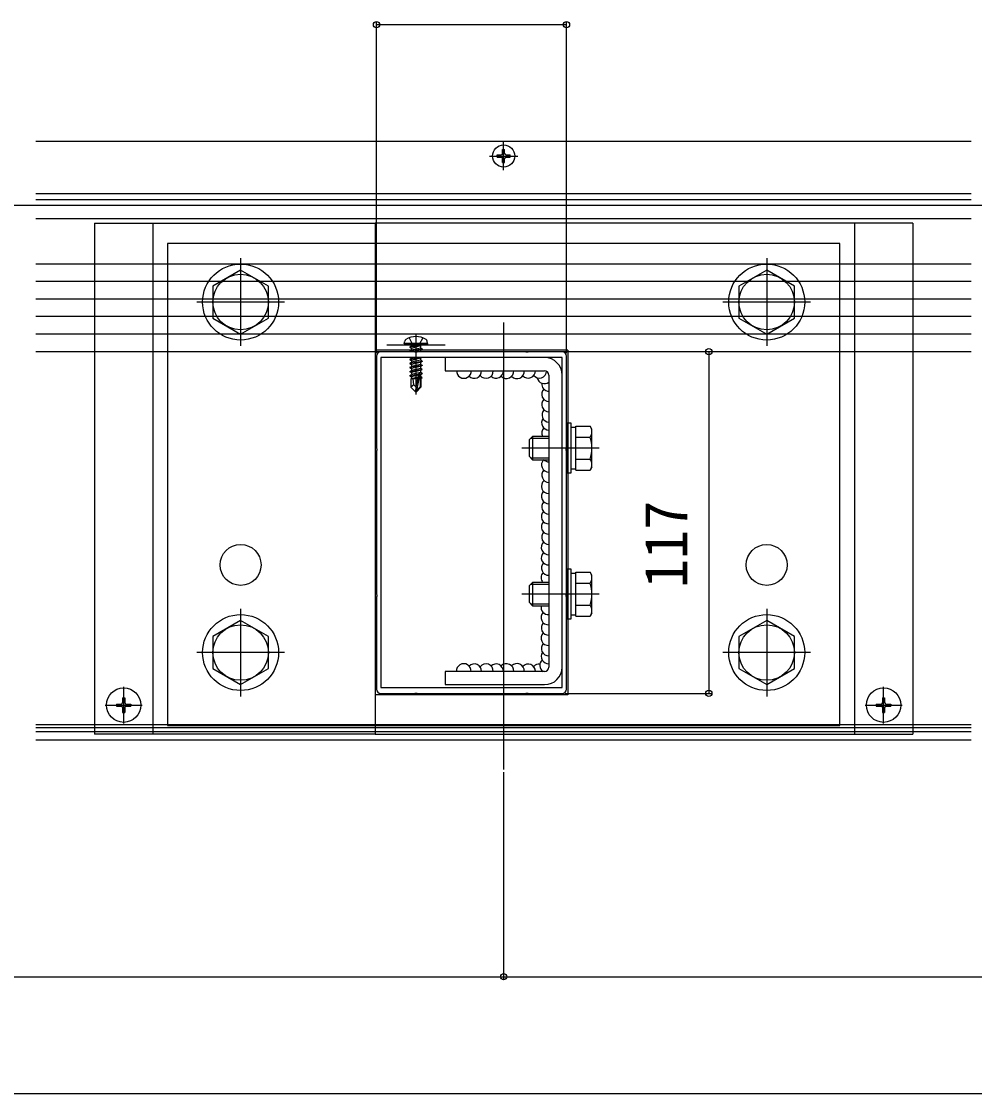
# Model space of a CAD drawing. Units: millimetres, scale not verified. Extents: x -875 to 875, y -1305 to 1298.
# Drawn here: x -408 to -81.9, y 205.6 to 572.7 of the extents above; entities that cross this region are included whole.
import ezdxf
from ezdxf.enums import TextEntityAlignment as Align

# ---------------------------------------------------------------- set-up
doc = ezdxf.new("R2010")
doc.units = ezdxf.units.MM
doc.header["$LTSCALE"] = 8
for name, color, linetype in [('0-3_YKK_11', 7, 'Continuous'), ('0-4_YKK_12', 2, 'Continuous'), ('0-5_YKK_13', 4, 'Continuous'), ('0-6_YKK_D', 6, 'Continuous')]:
    doc.layers.add(name, color=color, linetype=linetype)
doc.styles.add('ＭＳ ゴシック', font='')
doc.styles.get('ＭＳ ゴシック').set_extended_font_data('MS Gothic')

msp = doc.modelspace()

# ---------------------------------------------------------------- linework, layer by layer
at = {"layer": '0-3_YKK_11'}
for points in [[(-223, 459.599), (-234.542, 459.599), (-234.725, 459.479), (-235.275, 459.479), (-235.458, 459.599), (-272.542, 459.599), (-272.725, 459.479), (-273.275, 459.479), (-273.458, 459.599), (-285, 459.599)], [(-286.5, 458.099), (-286.5, 426.557), (-286.38, 426.373), (-286.38, 425.824), (-286.5, 425.64)], [(-221.5, 344.099), (-221.5, 375.64), (-221.62, 375.824), (-221.62, 376.373), (-221.5, 376.557), (-221.5, 425.64), (-221.62, 425.824), (-221.62, 426.373), (-221.5, 426.557), (-221.5, 458.099)], [(-286.5, 425.64), (-286.5, 376.557), (-286.38, 376.373), (-286.38, 375.824), (-286.5, 375.64), (-286.5, 344.099)], [(-285, 342.599), (-273.458, 342.599), (-273.275, 342.719), (-272.725, 342.719), (-272.542, 342.599), (-235.458, 342.599), (-235.275, 342.719), (-234.725, 342.719), (-234.542, 342.599), (-223, 342.599)]]:
    msp.add_lwpolyline(points, dxfattribs=at)
msp.add_lwpolyline([(-285, 457.599), (-285, 344.599), (-223, 344.599), (-223, 457.599)], close=True, dxfattribs=at)
for centre, start, end in [((-285, 458.099), 90.00001, 179.99999), ((-223, 458.099), 0.00001, 89.99999), ((-285, 344.099), 180.00001, 269.99999), ((-223, 344.099), 270.00001, 359.99999)]:
    msp.add_arc(centre, 1.5, start, end, dxfattribs=at)
at = {"layer": '0-4_YKK_12'}
for p, q in [((-83, 531.6), (-403, 531.6)), ((-83, 513.6), (-403, 513.6)), ((-83, 511.648), (-403, 511.648)), ((812.5, 509.6), (-844.939, 509.6)), ((-83, 505.1), (-403, 505.1)), ((-243, 469.599), (-243, 316.6)), ((-83, 331.8), (-403, 331.8)), ((-83, 330.8), (-403, 330.8)), ((-83, 329.4), (-403, 329.4)), ((-83, 326.6), (-403, 326.6))]:
    msp.add_line(p, q, dxfattribs=at)
at = {"layer": '0-5_YKK_13'}
for p, q in [((-243.35, 527.45), (-243.35, 528.85)), ((-243.35, 528.85), (-242.65, 528.85)), ((-243, 521.8), (-243, 531.4)), ((-242.65, 527.45), (-242.65, 528.85)), ((-247.8, 526.6), (-238.2, 526.6)), ((-245.25, 526.95), (-243.85, 526.95)), ((-245.25, 526.25), (-245.25, 526.95)), ((-245.25, 526.25), (-243.85, 526.25)), ((-243.35, 524.35), (-243.35, 525.75)), ((-242.65, 524.35), (-242.65, 525.75)), ((-242.15, 526.95), (-240.75, 526.95)), ((-242.15, 526.25), (-240.75, 526.25)), ((-240.75, 526.25), (-240.75, 526.95)), ((-243.35, 524.35), (-242.65, 524.35)), ((-83, 505.1), (-403, 505.1)), ((-383, 503.6), (-287, 503.6)), ((-287, 503.6), (-287, 459.6)), ((-103, 503.6), (-287, 503.6)), ((-358, 496.6), (-358, 331.6)), ((-83, 489.6), (-403, 489.6)), ((-83, 489.6), (-403, 489.6)), ((-333, 491.6), (-333, 461.6)), ((-153, 491.6), (-153, 461.6)), ((-83, 483.6), (-403, 483.6)), ((-83, 477.6), (-403, 477.6)), ((-318, 476.6), (-348, 476.6)), ((-138, 476.6), (-168, 476.6)), ((-83, 471.6), (-403, 471.6)), ((-83, 465.6), (-403, 465.6)), ((-277, 462.399), (-276.859, 463.201)), ((-273, 465.799), (-273, 444.899)), ((-269, 462.399), (-269.142, 463.201)), ((-83, 459.6), (-403, 459.6)), ((-221, 460.1), (-287, 460.1)), ((-287, 459.6), (-287, 328.6)), ((-283, 461.899), (-263, 461.899)), ((-269, 462.399), (-277, 462.399)), ((-277, 462.399), (-276.912, 461.899)), ((-269.088, 461.899), (-276.912, 461.899)), ((-275.1, 461.249), (-271.5, 461.849)), ((-271.5, 461.749), (-275.1, 461.149)), ((-275.1, 461.249), (-274.55, 461.566)), ((-275.1, 461.249), (-275.1, 461.149)), ((-275.1, 461.249), (-275.1, 461.149)), ((-275.1, 461.149), (-274.55, 460.831)), ((-275.1, 459.849), (-270.9, 460.549)), ((-270.9, 460.449), (-275.1, 459.749)), ((-275.1, 459.849), (-274.55, 460.166)), ((-275.1, 459.849), (-275.1, 459.749)), ((-275.1, 459.749), (-274.84, 459.599)), ((-271.5, 461.849), (-274.55, 461.566)), ((-274.55, 460.831), (-271.5, 461.749)), ((-274.55, 461.699), (-274.55, 461.566)), ((-271.45, 460.866), (-274.55, 460.166)), ((-274.55, 460.831), (-274.55, 460.166)), ((-271.45, 460.131), (-273.808, 459.599)), ((-271.5, 461.849), (-271.5, 461.749)), ((-271.45, 461.699), (-271.45, 460.866)), ((-270.9, 460.549), (-271.45, 460.866)), ((-270.9, 460.449), (-271.45, 460.131)), ((-271.45, 460.131), (-271.45, 459.599)), ((-270.9, 460.549), (-270.9, 460.449)), ((-269, 462.399), (-269.088, 461.899)), ((-221, 460.1), (-221, 342.1)), ((-271.2, 457.599), (-275.1, 456.949)), ((-275.1, 457.049), (-271.8, 457.599)), ((-275.1, 457.049), (-274.55, 457.366)), ((-275.1, 457.049), (-275.1, 456.949)), ((-275.1, 456.949), (-274.55, 456.631)), ((-275.1, 455.649), (-270.9, 456.349)), ((-270.9, 456.249), (-275.1, 455.549)), ((-275.1, 455.649), (-274.55, 455.966)), ((-275.1, 455.649), (-275.1, 455.549)), ((-275.1, 455.549), (-274.55, 455.231)), ((-273.521, 457.599), (-274.55, 457.366)), ((-274.55, 457.599), (-274.55, 457.366)), ((-271.45, 456.666), (-274.55, 455.966)), ((-274.55, 456.631), (-274.55, 455.966)), ((-271.45, 455.266), (-274.55, 454.566)), ((-274.55, 455.231), (-274.55, 454.566)), ((-271.45, 457.331), (-271.45, 456.666)), ((-270.9, 456.349), (-271.45, 456.666)), ((-271.45, 455.931), (-271.45, 455.266)), ((-270.9, 454.949), (-271.45, 455.266)), ((-270.9, 456.349), (-270.9, 456.249)), ((-263, 457.6), (-263, 453.1)), ((-229, 457.6), (-263, 457.6)), ((-275.1, 454.249), (-270.9, 454.949)), ((-270.9, 454.849), (-275.1, 454.149)), ((-275.1, 454.249), (-274.55, 454.566)), ((-275.1, 454.249), (-275.1, 454.149)), ((-275.1, 454.149), (-274.55, 453.831)), ((-275.1, 452.849), (-270.9, 453.549)), ((-270.9, 453.449), (-275.1, 452.749)), ((-275.1, 452.849), (-274.55, 453.166)), ((-275.1, 452.849), (-275.1, 452.749)), ((-275.1, 452.749), (-274.55, 452.431)), ((-275.1, 451.449), (-272.074, 451.953)), ((-272.102, 451.848), (-275.1, 451.349)), ((-275.1, 451.449), (-274.55, 451.766)), ((-271.45, 453.866), (-274.55, 453.166)), ((-274.55, 453.831), (-274.55, 453.166)), ((-271.45, 452.466), (-274.55, 451.766)), ((-274.55, 452.431), (-274.55, 451.766)), ((-272.16, 451.571), (-274.55, 451.031)), ((-272.09, 451.905), (-273, 447.52)), ((-271.668, 452.021), (-272.85, 446.323)), ((-271.668, 452.021), (-270.9, 452.149)), ((-270.9, 452.049), (-271.613, 451.93)), ((-271.6, 451.85), (-271.6, 447.573)), ((-271.45, 454.531), (-271.45, 453.866)), ((-270.9, 453.549), (-271.45, 453.866)), ((-271.45, 453.131), (-271.45, 452.466)), ((-270.9, 452.149), (-271.45, 452.466)), ((-271.45, 451.731), (-271.45, 451.066)), ((-270.9, 454.949), (-270.9, 454.849)), ((-270.9, 453.549), (-270.9, 453.449)), ((-270.9, 452.149), (-270.9, 452.049)), ((-263, 453.1), (-229, 453.1)), ((-227.5, 451.6), (-227.5, 351.6)), ((-275.1, 451.449), (-275.1, 451.349)), ((-275.1, 451.349), (-274.55, 451.031)), ((-274.7, 450.299), (-274.55, 450.366)), ((-274.7, 450.299), (-274.7, 447.449)), ((-272.424, 450.299), (-274.7, 450.299)), ((-273.743, 448.252), (-274.7, 447.449)), ((-274.55, 451.031), (-274.55, 450.366)), ((-272.305, 450.873), (-274.55, 450.366)), ((-272.365, 450.581), (-274.083, 450.299)), ((-272.42, 450.315), (-272.504, 450.299)), ((-271.45, 451.066), (-271.603, 451.031)), ((-271, 450.806), (-271.6, 450.707)), ((-271, 450.591), (-271.6, 450.474)), ((-271.3, 450.299), (-271.6, 450.299)), ((-271, 450.806), (-271.45, 451.066)), ((-271, 450.591), (-271.3, 450.418)), ((-271.3, 450.418), (-271.3, 447.449)), ((-271, 450.806), (-271, 450.591)), ((-273.15, 445.899), (-274.7, 447.449)), ((-273, 447.52), (-273.15, 445.899)), ((-273.15, 445.899), (-272.85, 445.899)), ((-273, 447.52), (-273, 445.899)), ((-271.6, 447.573), (-272.85, 446.323)), ((-272.85, 445.899), (-271.3, 447.449)), ((-272.85, 446.323), (-272.85, 445.899)), ((-271.3, 447.449), (-271.6, 447.573)), ((-218.3, 433.65), (-219.9, 433.65)), ((-218.3, 434.106), (-213.381, 434.106)), ((-218.3, 419.094), (-218.3, 434.106)), ((-212.8, 433.1), (-213.381, 434.106)), ((-234.3, 429.4), (-233.1, 430.6)), ((-233.748, 429.952), (-227.5, 429.952)), ((-227.5, 430.6), (-233.1, 430.6)), ((-233.1, 430.6), (-233.1, 422.6)), ((-218.3, 422.6), (-218.3, 430.6)), ((-218.3, 430.353), (-213.381, 430.353)), ((-212.8, 420.1), (-212.8, 433.1)), ((-210.3, 426.6), (-236.8, 426.6)), ((-234.3, 429.4), (-234.3, 423.8)), ((-234.3, 423.8), (-233.1, 422.6)), ((-233.748, 423.248), (-227.5, 423.248)), ((-233.1, 422.6), (-227.5, 422.6)), ((-218.3, 422.847), (-213.381, 422.847)), ((-219.9, 419.55), (-218.3, 419.55)), ((-218.3, 419.094), (-213.381, 419.094)), ((-212.8, 420.1), (-213.381, 419.094)), ((-218.3, 383.65), (-219.9, 383.65)), ((-218.3, 384.106), (-213.381, 384.106)), ((-218.3, 369.094), (-218.3, 384.106)), ((-212.8, 383.1), (-213.381, 384.106)), ((-212.8, 370.1), (-212.8, 383.1)), ((-234.3, 379.4), (-233.1, 380.6)), ((-234.3, 379.4), (-234.3, 373.8)), ((-233.748, 379.952), (-227.5, 379.952)), ((-227.5, 380.6), (-233.1, 380.6)), ((-233.1, 380.6), (-233.1, 372.6)), ((-218.3, 372.6), (-218.3, 380.6)), ((-218.3, 380.353), (-213.381, 380.353)), ((-210.3, 376.6), (-236.8, 376.6)), ((-333, 371.6), (-333, 341.6)), ((-234.3, 373.8), (-233.1, 372.6)), ((-233.748, 373.248), (-227.5, 373.248)), ((-233.1, 372.6), (-227.5, 372.6)), ((-218.3, 372.847), (-213.381, 372.847)), ((-153, 371.6), (-153, 341.6)), ((-219.9, 369.55), (-218.3, 369.55)), ((-218.3, 369.094), (-213.381, 369.094)), ((-212.8, 370.1), (-213.381, 369.094)), ((-318, 356.6), (-348, 356.6)), ((-138, 356.6), (-168, 356.6)), ((-263, 350.1), (-263, 345.6)), ((-229, 350.1), (-263, 350.1)), ((-263, 345.6), (-229, 345.6)), ((-373, 332.3), (-373, 344.9)), ((-221, 342.1), (-287, 342.1)), ((-287, 342.1), (-287, 328.6)), ((-113, 332.3), (-113, 344.9)), ((-379.3, 338.6), (-366.7, 338.6)), ((-375.5, 338.95), (-375.5, 338.25)), ((-375.5, 338.95), (-373.85, 338.95)), ((-375.5, 338.25), (-373.85, 338.25)), ((-373.35, 341.1), (-372.65, 341.1)), ((-373.35, 341.1), (-373.35, 339.45)), ((-373.35, 337.75), (-373.35, 336.1)), ((-372.65, 341.1), (-372.65, 339.45)), ((-372.65, 337.75), (-372.65, 336.1)), ((-372.15, 338.95), (-370.5, 338.95)), ((-372.15, 338.25), (-370.5, 338.25)), ((-370.5, 338.95), (-370.5, 338.25)), ((-119.3, 338.6), (-106.7, 338.6)), ((-115.5, 338.95), (-115.5, 338.25)), ((-115.5, 338.95), (-113.85, 338.95)), ((-115.5, 338.25), (-113.85, 338.25)), ((-113.35, 341.1), (-112.65, 341.1)), ((-113.35, 341.1), (-113.35, 339.45)), ((-113.35, 337.75), (-113.35, 336.1)), ((-112.65, 341.1), (-112.65, 339.45)), ((-112.65, 337.75), (-112.65, 336.1)), ((-112.15, 338.95), (-110.5, 338.95)), ((-112.15, 338.25), (-110.5, 338.25)), ((-110.5, 338.95), (-110.5, 338.25)), ((-373.35, 336.1), (-372.65, 336.1)), ((-113.35, 336.1), (-112.65, 336.1)), ((-358, 331.6), (-128, 331.6)), ((-287, 328.6), (-383, 328.6)), ((-287, 328.6), (-103, 328.6))]:
    msp.add_line(p, q, dxfattribs=at)
for points in [[(-383, 503.6), (-383, 459.6), (-383, 328.6)], [(-363, 503.6), (-363, 459.6), (-363, 328.6)], [(-123, 503.6), (-123, 459.6), (-123, 328.6)], [(-103, 503.6), (-103, 459.6), (-103, 328.6)], [(-128, 331.6), (-128, 496.6), (-358, 496.6)], [(-275.3, 464.378), (-274.145, 462.061), (-273, 461.453)], [(-270.7, 464.378), (-271.855, 462.061), (-273, 461.453)], [(-270.987, 457.599), (-271.45, 457.331), (-274.55, 456.631)], [(-270.9, 456.249), (-271.45, 455.931), (-274.55, 455.231)], [(-270.9, 454.849), (-271.45, 454.531), (-274.55, 453.831)], [(-270.9, 453.449), (-271.45, 453.131), (-274.55, 452.431)], [(-270.9, 452.049), (-271.45, 451.731), (-271.6, 451.697)], [(-273, 447.52), (-273.743, 448.252), (-273.9, 450.299)]]:
    msp.add_lwpolyline(points, dxfattribs=at)
for points in [[(-333, 487.57), (-342.5, 482.085), (-342.5, 471.115), (-333, 465.63), (-323.5, 471.115), (-323.5, 482.085)], [(-153, 487.57), (-162.5, 482.085), (-162.5, 471.115), (-153, 465.63), (-143.5, 471.115), (-143.5, 482.085)], [(-221.5, 435.1), (-221.5, 418.1), (-219.9, 418.1), (-219.9, 435.1)], [(-221.5, 385.1), (-221.5, 368.1), (-219.9, 368.1), (-219.9, 385.1)], [(-333, 367.57), (-342.5, 362.085), (-342.5, 351.115), (-333, 345.63), (-323.5, 351.115), (-323.5, 362.085)], [(-153, 367.57), (-162.5, 362.085), (-162.5, 351.115), (-153, 345.63), (-143.5, 351.115), (-143.5, 362.085)]]:
    msp.add_lwpolyline(points, close=True, dxfattribs=at)
for centre, radius in [((-243, 526.6), 3.8), ((-333, 476.6), 13), ((-153, 476.6), 13), ((-333, 476.6), 9.5), ((-153, 476.6), 9.5), ((-333, 386.6), 7), ((-153, 386.6), 7), ((-333, 356.6), 13), ((-153, 356.6), 13), ((-333, 356.6), 9.5), ((-153, 356.6), 9.5), ((-373, 338.6), 5.9), ((-113, 338.6), 5.9)]:
    msp.add_circle(centre, radius, dxfattribs=at)
for centre, radius, start, end in [((-243.85, 527.45), 0.5, 270, 0), ((-243.85, 525.75), 0.5, 0, 90), ((-242.15, 527.45), 0.5, 180, 270), ((-242.15, 525.75), 0.5, 90, 180), ((-275.972, 463.045), 0.9, 122.05588, 170), ((-273, 458.299), 6.5, 57.94412, 122.05588), ((-270.028, 463.045), 0.9, 10, 57.94412), ((-274.75, 461.699), 0.2, 0, 90), ((-271.25, 461.699), 0.2, 90, 180), ((-229, 451.6), 6, 0, 90), ((-271.848, 451.85), 0.248, 0, 167.19096), ((-256.589, 452.994), 2.5, 177.57914, 2.42086), ((-253.049, 452.994), 2.5, 224.92958, 2.42086), ((-249.055, 452.994), 2.5, 216.97641, 2.42086), ((-245.576, 452.994), 2.5, 225.90888, 2.42086), ((-242.032, 452.93), 2.5, 223.82069, 3.89969), ((-238.424, 452.866), 2.5, 222.78303, 5.38112), ((-234.623, 453.059), 2.5, 223.33988, 0.94365), ((-230.811, 453.059), 2.5, 220.32701, 357.14199), ((-229, 451.6), 1.5, 0, 90), ((-229.064, 451.145), 2.5, 191.19214, 308.7142), ((-227.483, 448.539), 2.5, 173.67744, 269.61562), ((-227.483, 445.027), 2.5, 135.38013, 269.61562), ((-227.483, 441.515), 2.5, 135.37788, 269.61562), ((-227.385, 437.978), 2.5, 136.55193, 267.35219), ((-227.512, 435.285), 2.5, 144.66303, 270.26943), ((-227.512, 431.773), 2.5, 135.37788, 207.98132), ((-216.123, 432.229), 3.323, 325.61575, 34.38425), ((-225.219, 426.6), 12.419, 342.41205, 17.58795), ((-227.54, 420.89), 2.5, 135.37788, 270.92327), ((-227.54, 424.402), 2.5, 226.10856, 270.92327), ((-216.123, 420.971), 3.323, 325.61575, 34.38425), ((-227.442, 417.352), 2.5, 136.55193, 268.66062), ((-227.569, 413.55), 2.5, 128.5381, 271.57724), ((-227.569, 410.038), 2.5, 135.37788, 271.57724), ((-227.47, 406.501), 2.5, 136.55193, 269.31454), ((-227.597, 403.144), 2.5, 135.62065, 272.23141), ((-227.597, 399.632), 2.5, 135.37788, 272.23141), ((-227.499, 396.095), 2.5, 136.55193, 269.96836), ((-227.637, 392.586), 2.5, 133.13459, 273.14141), ((-227.637, 389.074), 2.5, 135.37788, 273.14141), ((-227.538, 385.537), 2.5, 136.55193, 270.87739), ((-227.677, 382.237), 2.5, 136.24486, 220.89181), ((-216.123, 382.229), 3.323, 325.61575, 34.38425), ((-225.219, 376.6), 12.419, 342.41205, 17.58795), ((-227.716, 372.107), 2.5, 168.63578, 274.96405), ((-216.123, 370.971), 3.323, 325.61575, 34.38425), ((-227.716, 368.595), 2.5, 135.37788, 274.96405), ((-227.618, 365.058), 2.5, 136.55193, 272.69635), ((-227.716, 361.539), 2.5, 135.37788, 274.96405), ((-227.618, 358.002), 2.5, 136.55193, 272.69635), ((-227.618, 355.262), 2.5, 146.75754, 272.69635), ((-256.648, 350.27), 2.5, 356.10031, 183.89969), ((-253.049, 350.206), 2.5, 357.57914, 135.02317), ((-249.055, 350.206), 2.5, 357.57914, 143.02359), ((-245.576, 350.206), 2.5, 357.57914, 134.09112), ((-242.032, 350.27), 2.5, 356.10031, 136.17931), ((-238.424, 350.334), 2.5, 354.61888, 137.21697), ((-234.623, 350.141), 2.5, 359.05635, 136.66012), ((-230.811, 350.141), 2.5, 85.13074, 136.66012), ((-228.137, 352.2), 2.5, 131.99025, 237.1599), ((-229, 351.6), 1.5, 270, 0), ((-229, 351.6), 6, 270, 0), ((-373.85, 339.45), 0.5, 270, 0), ((-373.85, 337.75), 0.5, 0, 90), ((-372.15, 339.45), 0.5, 180, 270), ((-372.15, 337.75), 0.5, 90, 180), ((-113.85, 339.45), 0.5, 270, 0), ((-113.85, 337.75), 0.5, 0, 90), ((-112.15, 339.45), 0.5, 180, 270), ((-112.15, 337.75), 0.5, 90, 180)]:
    msp.add_arc(centre, radius, start, end, dxfattribs=at)
at = {"layer": '0-6_YKK_D'}
for p, q in [((-286.5, 459.099), (-286.5, 572.6)), ((-286.5, 571.6), (-221.5, 571.6)), ((-221.5, 459.099), (-221.5, 572.6)), ((-172.8, 459.599), (-172.8, 342.599)), ((-222, 342.599), (-171.8, 342.599)), ((-243, 315.6), (-243, 244.6)), ((-243, 315.6), (-243, 244.6)), ((-583, 245.6), (-243, 245.6)), ((-243, 245.6), (97, 245.6)), ((-583, 205.6), (777, 205.6))]:
    msp.add_line(p, q, dxfattribs=at)
for centre in [(-286.5, 571.6), (-221.5, 571.6), (-172.8, 459.599), (-172.8, 342.599), (-243, 245.6), (-243, 245.6)]:
    msp.add_circle(centre, 1.075, dxfattribs=at)

# ---------------------------------------------------------------- texts
at = {"layer": '0-6_YKK_D', "style": 'ＭＳ ゴシック'}
msp.add_text('117', height=14.66, rotation=90, dxfattribs=at).set_placement((-175.8, 378.655), align=Align.BOTTOM_LEFT)

doc.saveas('drawing.dxf')
